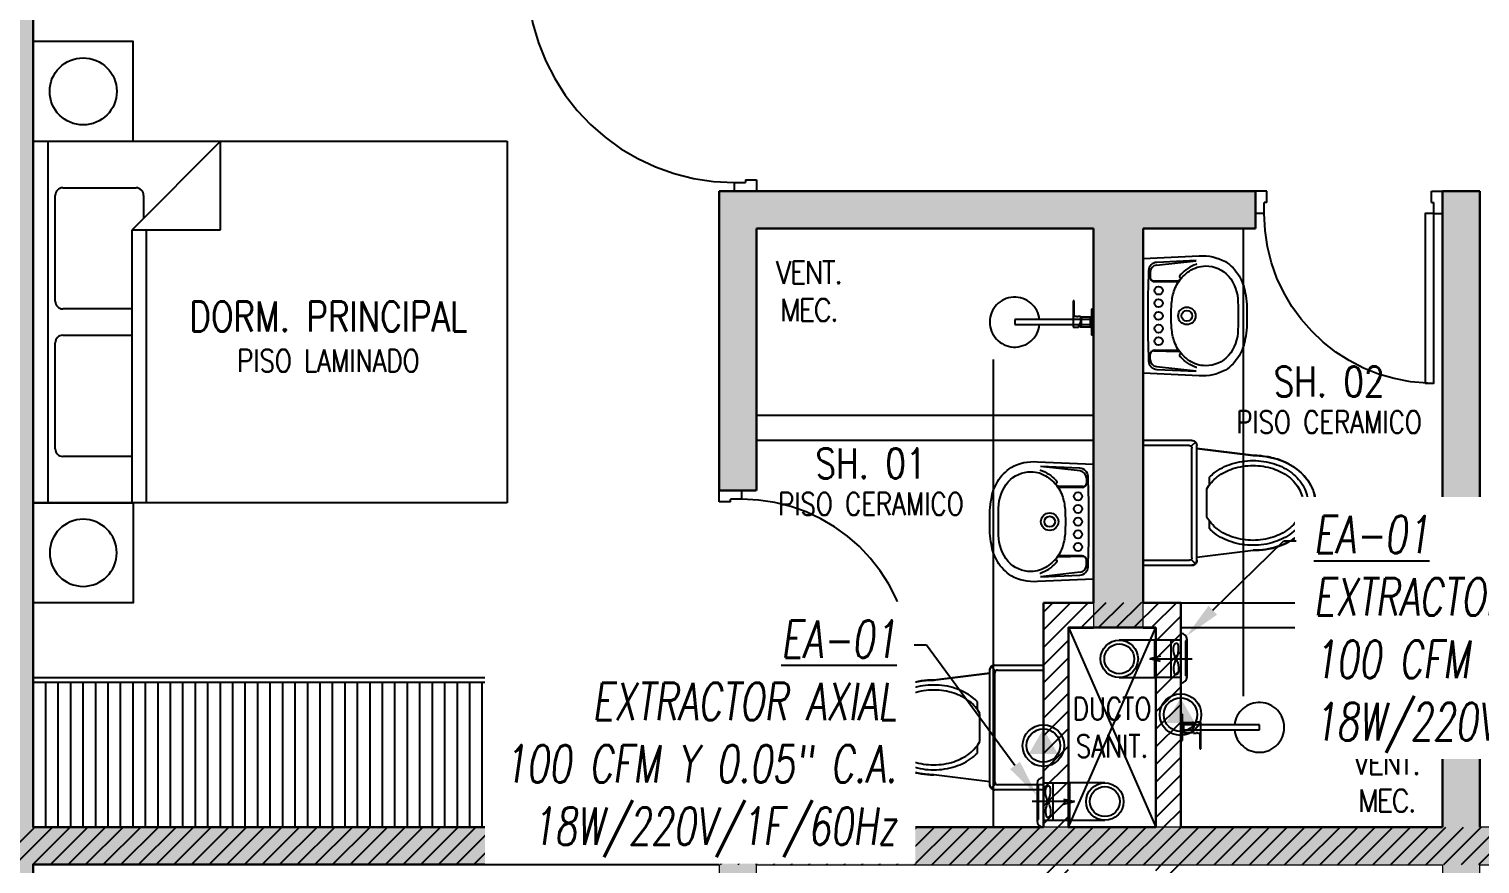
# Model space of a CAD drawing. Header units: millimetres. Extents: x 98 to 155, y -181 to 127.
# Drawn here: x 101.83 to 107.64, y 116.11 to 119.46 of the extents above; entities that cross this region are included whole.
import ezdxf
from ezdxf import colors
from ezdxf.entities.mleader import LeaderData, LeaderLine
from ezdxf.enums import TextEntityAlignment as Align
from ezdxf.math import Vec2, Vec3

# ---------------------------------------------------------------- set-up
doc = ezdxf.new("R2010")
doc.units = ezdxf.units.MM
doc.header["$LTSCALE"] = 15
doc.header["$PDMODE"] = 67
doc.header["$PDSIZE"] = 0.1
doc.linetypes.add('HIDDEN2', pattern=[0.1875, 0.125, -0.0625])
doc.linetypes.add('X-REF_DP_Arquitectura$0$HIDDEN', pattern=[0.375, 0.25, -0.125])
doc.layers.get('0').update_dxf_attribs({"color": 250})
doc.layers.get('DEFPOINTS').update_dxf_attribs({"color": 250})
for name, color, linetype in [('A-LINEAS', 250, 'Continuous'), ('A-MOBILIARIO', 250, 'Continuous'), ('A-MURO BAJO', 250, 'Continuous'), ('A-PROYECCIONES INT.', 250, 'HIDDEN2'), ('A-SANITARIOS', 250, 'Continuous'), ('A-TEXTO-ACABADO PISO', 250, 'Continuous'), ('A_50_TextoAmbiente', 252, 'Continuous'), ('A_50_TextoIndicaciones', 250, 'Continuous'), ('A_50_Vigas', 250, 'X-REF_DP_Arquitectura$0$HIDDEN'), ('A_60_HatchEstructuras', 250, 'Continuous'), ('DLP_MOBILIARIO FIJO', 250, 'Continuous'), ('L-06_EQ-FIN-CONT', 141, 'Continuous'), ('L3 Equipos y Ductos', 160, 'Continuous'), ('L4 Linea mediana', 191, 'Continuous'), ('L6 Linea fina', 141, 'Continuous'), ('MURO CF 60', 250, 'Continuous')]:
    doc.layers.add(name, color=color, linetype=linetype)
doc.layers.add('A-MUROS', color=252, linetype='Continuous', lineweight=30)
doc.layers.add('A_20_Estructuras', color=250, linetype='Continuous', lineweight=18)
doc.styles.add('JNV ING', font='romans.shx', dxfattribs={"width": 0.7, "oblique": 8, "height": 0.15})
doc.styles.add('ROMANS', font='romans.shx', dxfattribs={"width": 0.8})
pattern_1 = [(45, (128.673205, 65.58629), (-0.03535534, 0.03535534), [])]

# ---------------------------------------------------------------- blocks, each defined once
blk = doc.blocks.new('FUTURE 150')
at = {"layer": 'L3 Equipos y Ductos'}
for p, q in [((-0.1294, 0.1486), (-0.1294, -0.0006)), ((-0.104, -0.026), (-0.104, 0.174)), ((-0.104, 0.152), (0, 0.152)), ((0, 0.152), (0, 0.002)), ((-0.104, 0.002), (0, 0.002))]:
    blk.add_line(p, q, dxfattribs=at)
for centre, start, end in [((-0.104, 0.1486), 90, 180), ((-0.104, -0.0006), 180, 270)]:
    blk.add_arc(centre, 0.0254, start, end, dxfattribs=at)
at = {"layer": 'L4 Linea mediana'}
for p, q in [((-0.1294, 0.1448), (-0.1239, 0.1448)), ((-0.1239, 0.0052), (-0.1239, 0.1448)), ((-0.066, 0.152), (-0.066, 0.002)), ((-0.1294, 0.0052), (-0.1239, 0.0052))]:
    blk.add_line(p, q, dxfattribs=at)
at = {"layer": 'L6 Linea fina'}
for p, q in [((0.0199, 0.077), (-0.1499, 0.077)), ((-0.0231, 0.0872), (0.0199, 0.077)), ((-0.0231, 0.0668), (0.0199, 0.077))]:
    blk.add_line(p, q, dxfattribs=at)
for points in [[(-0.0857, 0.077), (-0.0921, 0.0934), (-0.0951, 0.1284), (-0.0911, 0.1379), (-0.0857, 0.1402)], [(-0.0857, 0.077), (-0.0794, 0.0934), (-0.0764, 0.1284), (-0.0804, 0.1379), (-0.0857, 0.1402)], [(-0.0857, 0.077), (-0.0921, 0.0606), (-0.0951, 0.0256), (-0.0911, 0.0161), (-0.0857, 0.0138)], [(-0.0857, 0.077), (-0.0794, 0.0606), (-0.0764, 0.0256), (-0.0804, 0.0161), (-0.0857, 0.0138)]]:
    blk.add_spline(points, degree=3, dxfattribs=at)
blk = doc.blocks.new('Trampa de humo')
at = {"layer": 'L3 Equipos y Ductos'}
blk.add_lwpolyline([(0.155, 0.15), (0.013, 0.15), (0.013, 0), (0.155, 0)], dxfattribs=at)
for radius in [0.075, 0.06]:
    blk.add_circle((0.155, 0.075), radius, dxfattribs=at)
blk = doc.blocks.new('FUTURE150 con trampa')
blk.add_blockref('Trampa de humo', (0.0927, 0.0279))
at = {"layer": 'L-06_EQ-FIN-CONT'}
blk.add_blockref('FUTURE 150', (0.1057, 0.0259), dxfattribs=at)
blk = doc.blocks.new('PTO ELECT')
at = {"layer": 'L4 Linea mediana', "ltscale": 1.5}
blk.add_circle((-0.6859, 0.0891), 0.0833, dxfattribs=at)
at = {"layer": 'L6 Linea fina', "ltscale": 1.5}
blk.add_circle((-0.6859, 0.0891), 0.0671, dxfattribs=at)
blk.add_solid([(-0.6278, 0.0555), (-0.744, 0.0555), (-0.6278, 0.0555), (-0.6859, 0.1562)], dxfattribs=at)
blk = doc.blocks.new('ESTRUC_P1')
at = {"layer": 'A_60_HatchEstructuras'}
h = blk.add_hatch(color=256, dxfattribs=at)
h.dxf.hatch_style = 1
h.paths.add_polyline_path([(7.5001, -6.85), (4.65, -6.85), (4.65, -4.3), (4.5, -4.3), (4.5, -6.85), (1.75, -6.85), (1.75, -6.25), (1.6, -6.25), (1.6, -6.85), (-1.15, -6.85), (-1.15, -2.8), (-1.35, -2.8), (-1.35, -11.05), (-1.15, -11.05), (-1.15, -7), (1.6, -7), (1.6, -7.6), (1.75, -7.6), (1.75, -7), (4.5, -7), (4.5, -9.55), (4.65, -9.55), (4.65, -7), (7.5001, -7)])
h.paths.add_polyline_path([(3.3, -4.45), (3.75, -4.45), (3.75, -4.3), (1.6, -4.3), (1.6, -5.5), (1.7468, -5.5), (1.75, -5.5), (1.75, -4.45), (3.1, -4.45), (3.1, -6.05), (3.3, -6.05)], flags=17)
h.paths.add_polyline_path([(3.3, -7.8), (3.1, -7.8), (3.1, -9.4), (1.75, -9.4), (1.75, -8.35), (1.6, -8.35), (1.6, -9.55), (3.75, -9.55), (3.75, -9.4), (3.3, -9.4)], flags=17)
at = {"layer": 'A_20_Estructuras'}
for points in [[(7.5001, -6.85), (4.65, -6.85), (4.65, -4.3), (4.5, -4.3), (4.5, -6.85), (1.75, -6.85), (1.75, -6.25), (1.6, -6.25), (1.6, -6.85), (-1.15, -6.85), (-1.15, -2.8), (-1.35, -2.8), (-1.35, -11.05), (-1.15, -11.05), (-1.15, -7), (1.6, -7), (1.6, -7.6), (1.75, -7.6), (1.75, -7), (4.5, -7), (4.5, -9.55), (4.65, -9.55), (4.65, -7), (7.5001, -7)], [(3.3, -4.45), (3.75, -4.45), (3.75, -4.3), (1.6, -4.3), (1.6, -5.5), (1.7468, -5.5), (1.75, -5.5), (1.75, -4.45), (3.1, -4.45), (3.1, -6.05), (3.3, -6.05)]]:
    blk.add_lwpolyline(points, close=True, dxfattribs=at)
at = {"layer": 'A_50_Vigas', "elevation": 0}
blk.add_lwpolyline([(3, -6.85), (3, -6.05), (3.1, -6.05)], dxfattribs=at)
at = {"layer": 'A_50_Vigas'}
blk.add_lwpolyline([(3.3, -6.05), (3.35, -6.05), (3.35, -6.85)], dxfattribs=at)
blk = doc.blocks.new('ducha marsano')
at = {"linetype": 'HIDDEN2', "ltscale": 0.5, "extrusion": (-4.9425e-10, -7.91123e-10, -1)}
for p, q in [((-0.01, 0), (0.01, 0)), ((0.01, 0), (0.01, -0.3155)), ((-0.0155, -0.058), (-0.0157, -0.058)), ((-0.01, -0.3155), (-0.01, 0)), ((0.0225, -0.0515), (-0.0001, -0.0515)), ((0.0225, -0.0515), (0.0225, -0.0627)), ((-0.0205, -0.08), (-0.0205, -0.0601)), ((0.021, -0.0815), (-0.019, -0.0815)), ((0.025, -0.0815), (0.021, -0.0815)), ((0.0225, -0.0682), (0.0225, -0.077)), ((0.0225, -0.077), (0.025, -0.077)), ((0.025, -0.077), (0.0771, -0.077)), ((0.0771, -0.0815), (0.025, -0.0815)), ((0.0771, -0.077), (0.0816, -0.077)), ((0.0816, -0.0815), (0.0771, -0.0815)), ((0.0816, -0.077), (0.082, -0.077)), ((0.082, -0.0815), (0.0816, -0.0815)), ((0.082, -0.077), (0.084, -0.077)), ((0.084, -0.0815), (0.082, -0.0815)), ((0.0855, -0.0785), (0.0855, -0.08)), ((0.01, -0.3155), (-0.01, -0.3155))]:
    blk.add_line(p, q, dxfattribs=at)
for centre, radius, start, end in [((-0.0004, -0.0462), 0.02, 323.95812, 354.92979), ((0.0004, -0.0462), 0.02, 185.07021, 195.2705), ((0.019, -0.08), 0.0015, 270, 360), ((-0.084, -0.0785), 0.0015, 90, 180), ((-0.084, -0.08), 0.0015, 180, 270), ((0, -0.3155), 0.1, 95.73917, 84.26083)]:
    blk.add_arc(centre, radius, start, end, dxfattribs=at)
at = {"linetype": 'HIDDEN2', "ltscale": 0.5, "extrusion": (-4.94252e-10, -7.91124e-10, -1)}
blk.add_ellipse((0, -0.0515), major_axis=(-0.0225, -0.0095), ratio=0.001448, start_param=0.425436, end_param=1.567366, dxfattribs=at)
at = {"linetype": 'HIDDEN2', "ltscale": 0.5}
for points, degree in [([(-0.0305, 0), (0, 0), (0.0305, 0)], 2), ([(0.0305, 0), (0.0415, 0), (0.0525, 0)], 2), ([(0.0525, 0), (0.0525, -0.0038), (0.0525, -0.0075)], 2), ([(-0.0525, 0), (-0.0525, -0.0038), (-0.0525, -0.0075)], 2), ([(-0.0525, 0), (-0.0415, 0), (-0.0305, 0)], 2), ([(-0.0525, -0.0075), (-0.0525, -0.0075), (-0.0525, -0.0075)], 2), ([(0.0305, -0.008), (0, -0.008), (-0.0305, -0.008)], 2), ([(-0.0215, -0.008), (-0.0215, -0.0093), (-0.0215, -0.0105)], 2), ([(-0.021, -0.011), (-0.007, -0.011), (0.007, -0.011), (0.021, -0.011)], 3), ([(-0.02, -0.011), (-0.02, -0.0294), (-0.02, -0.0477)], 2), ([(-0.0197, -0.048), (0, -0.048), (0.0197, -0.048)], 2), ([(0.02, -0.011), (0.02, -0.0294), (0.02, -0.0477)], 2), ([(0.0215, -0.008), (0.0215, -0.0093), (0.0215, -0.0105)], 2)]:
    blk.add_open_spline(points, degree=degree, dxfattribs=at)
for points, weights in [([(-0.0525, -0.0075), (-0.0525, -0.0075), (-0.0525, -0.0075)], [1, 0.990847086912, 0.982266230892]), ([(-0.052, -0.008), (-0.0525, -0.008), (-0.0525, -0.0075)], [1, 0.707106781193, 1]), ([(-0.0215, -0.0105), (-0.0215, -0.011), (-0.021, -0.011)], [1, 0.70710678154, 1]), ([(-0.02, -0.0477), (-0.02, -0.048), (-0.0197, -0.048)], [1, 0.707106780138, 1]), ([(0.02, -0.0477), (0.02, -0.048), (0.0197, -0.048)], [1, 0.707106779703, 1]), ([(0.0211, -0.011), (0.0211, -0.011), (0.021, -0.011)], [1, 0.992411795776, 1]), ([(0.052, -0.008), (0.0521, -0.008), (0.0521, -0.008)], [1, 0.992411795771, 1])]:
    blk.add_rational_spline(points, weights, degree=2, dxfattribs=at)
for points, knots in [([(-0.0305, -0.008), (-0.0332, -0.008), (-0.0374, -0.008), (-0.0424, -0.008), (-0.0458, -0.008), (-0.0486, -0.008), (-0.0512, -0.008), (-0.052, -0.008), (-0.052, -0.008)], [0, 0, 0, 0, 8.104572, 12.495263, 16.885954, 21.276645, 25.667336, 33.771908, 33.771908, 33.771908, 33.771908]), ([(0.052, -0.008), (0.052, -0.008), (0.0512, -0.008), (0.0486, -0.008), (0.0458, -0.008), (0.0424, -0.008), (0.0374, -0.008), (0.0332, -0.008), (0.0305, -0.008)], [0, 0, 0, 0, 8.104572, 12.495263, 16.885954, 21.276645, 25.667336, 33.771908, 33.771908, 33.771908, 33.771908]), ([(0.0225, -0.0682), (0.0225, -0.0682), (0.0225, -0.0682), (0.0225, -0.0679), (0.0224, -0.0677), (0.0224, -0.0672), (0.0224, -0.0669), (0.0223, -0.0662), (0.0223, -0.0658), (0.0223, -0.0652), (0.0223, -0.0648), (0.0224, -0.0641), (0.0224, -0.0638), (0.0224, -0.0633), (0.0225, -0.0631), (0.0225, -0.0628), (0.0225, -0.0627), (0.0225, -0.0627)], [0.4148436, 0.4148436, 0.4148436, 0.4148436, 0.5185541, 0.5185541, 0.6222645, 0.6222645, 0.7259759, 0.7259759, 0.8296873, 0.8296873, 0.9333987, 0.9333987, 1.03711, 1.03711, 1.1408205, 1.1408205, 1.2445309, 1.2445309, 1.2445309, 1.2445309])]:
    blk.add_open_spline(points, degree=3, knots=knots, dxfattribs=at)
for points, weights, degree, knots in [([(0.0211, -0.011), (0.0211, -0.011), (0.0211, -0.011), (0.0211, -0.011), (0.0214, -0.0109), (0.0215, -0.0107), (0.0215, -0.0105)], [0.918641037743, 0.918640949346, 0.918640860949, 0.918640772552, 0.789223156395, 0.789223156395, 0.918640772552], 3, [0.1238988, 0.1238988, 0.1238988, 0.1238988, 0.1238993, 0.1238993, 0.1238993, 0.78603, 0.78603, 0.78603, 0.78603]), ([(0.0521, -0.008), (0.0521, -0.008), (0.0521, -0.008), (0.0525, -0.0079), (0.0525, -0.0075)], [0.918641037749, 0.918640905153, 0.918640772558, 0.724517853988, 0.918640772558], 2, [0.1238988, 0.1238988, 0.1238988, 0.1238993, 0.1238993, 0.7860311, 0.7860311, 0.7860311])]:
    blk.add_rational_spline(points, weights, degree=degree, knots=knots, dxfattribs=at)
blk = doc.blocks.new('*U145')
for p, q in [((0.01, 0.855), (0.01, 0.9)), ((0.1, 0.865), (0.1, 0.9)), ((0.055, 0.855), (0.01, 0.855)), ((0.1, 0.865), (0.055, 0.865)), ((0.055, 0.855), (0.055, 0.865)), ((0.055, 0.045), (0.01, 0.045)), ((0.01, 0.045), (0.01, 0)), ((0.055, 0.045), (0.055, 0.035)), ((0.1, 0.035), (0.055, 0.035)), ((0.1, 0.035), (0.1, 0))]:
    blk.add_line(p, q)
blk.add_lwpolyline([(0.93, 0.07), (0.93, 0.035), (0.1, 0.035), (0.1, 0.07)], close=True)
at = {"linetype": 'HIDDEN2'}
blk.add_arc((0.0995, 0.0339), 0.8311, 2.23015, 89.96723, dxfattribs=at)
blk = doc.blocks.new('A$C3E6679A6')
for p, q in [((0, 1.8444), (0.0001, 1.9044)), ((0.0001, 1.9044), (1.4501, 1.9044)), ((1.4501, 1.9044), (1.4501, 1.8444))]:
    blk.add_line(p, q)
at = {"linetype": 'Continuous'}
for p, q in [((0, 1.8444), (1.45, 1.8444)), ((0, 0.0044), (0, 1.8444)), ((0.2173, 1.8167), (0.6414, 1.8167)), ((0.8086, 1.8167), (1.2327, 1.8167)), ((1.45, 1.8444), (1.45, 0.0044)), ((0.1867, 1.5087), (0.1867, 1.786)), ((0.672, 1.786), (0.672, 1.5087)), ((0.778, 1.5087), (0.778, 1.786)), ((1.2633, 1.786), (1.2633, 1.4926)), ((0, 1.5084), (1.0953, 1.5084)), ((1.45, 1.1538), (1.0953, 1.5084)), ((1.0953, 1.5084), (1.0953, 1.1538)), ((1.2327, 1.462), (1.1418, 1.462)), ((1.0953, 1.4524), (0, 1.4524)), ((1.0953, 1.1538), (1.45, 1.1538)), ((1.45, 0.0044), (0, 0.0044))]:
    blk.add_line(p, q, dxfattribs=at)
for centre, start, end in [((0.2173, 1.786), 90, 180), ((0.6414, 1.786), 0, 90), ((0.8086, 1.786), 90, 180), ((1.2327, 1.786), 0, 90), ((1.2327, 1.4926), 270, 0)]:
    blk.add_arc(centre, 0.0306, start, end, dxfattribs=at)
at = {"layer": 'DEFPOINTS', "color": 0, "linetype": 'ByBlock'}
for p in [(0, 1.9044), (0, 0)]:
    blk.add_point(p, dxfattribs=at)
blk = doc.blocks.new('A$C2EBA15F5')
blk.add_lwpolyline([(0, 0.4), (0, 0), (0.4, 0), (0.4, 0.4)], close=True)
blk.add_circle((0.2, 0.2), 0.1344)
blk = doc.blocks.new('SIFON JET_PLANTA')
at = {"extrusion": (-2.64698e-23, 6.61744e-24, -1)}
for p, q in [((-0.2149, 0.2323, 0), (-0.2142, 0.2356, 0)), ((-0.2142, 0.2356, 0), (-0.2129, 0.239, 0)), ((-0.2129, 0.239, 0), (-0.211, 0.2419, 0)), ((-0.211, 0.2419, 0), (-0.2091, 0.2441, 0)), ((-0.2091, 0.2441, 0), (-0.2077, 0.2455, 0)), ((-0.2077, 0.2455, 0), (-0.2055, 0.247, 0)), ((-0.2055, 0.247, 0), (-0.2007, 0.2492, 0)), ((-0.2007, 0.2492, 0), (-0.195, 0.25, 0)), ((-0.195, 0.25, 0), (-0.195, 0.25, 0)), ((-0.195, 0.25, 0), (-0.1605, 0.25, 0)), ((-0.1605, 0.25, 0), (-0.0975, 0.25, 0)), ((-0.0975, 0.25, 0), (-0.0323, 0.25, 0)), ((-0.0323, 0.25, 0), (0, 0.25, 0)), ((0, 0.25, 0), (0, -0.25, 0)), ((-0.5465, 0.1722, 0), (-0.5385, 0.1749, 0)), ((-0.5385, 0.1749, 0), (-0.5346, 0.176, 0)), ((-0.5346, 0.176, 0), (-0.5265, 0.1784, 0)), ((-0.5265, 0.1784, 0), (-0.5216, 0.1797, 0)), ((-0.5216, 0.1797, 0), (-0.5148, 0.1813, 0)), ((-0.5148, 0.1813, 0), (-0.5079, 0.1829, 0)), ((-0.5079, 0.1829, 0), (-0.5016, 0.1842, 0)), ((-0.5016, 0.1842, 0), (-0.4865, 0.1867, 0)), ((-0.4865, 0.1867, 0), (-0.4763, 0.188, 0)), ((-0.4763, 0.188, 0), (-0.4726, 0.1884, 0)), ((-0.4726, 0.1884, 0), (-0.4636, 0.1892, 0)), ((-0.4636, 0.1892, 0), (-0.4549, 0.1897, 0)), ((-0.4549, 0.1897, 0), (-0.449, 0.1899, 0)), ((-0.449, 0.1899, 0), (-0.44, 0.19, 0)), ((-0.44, 0.19, 0), (-0.4322, 0.191, 0)), ((-0.4322, 0.191, 0), (-0.215, 0.2181, 0)), ((-0.215, 0.2278, 0), (-0.2149, 0.2323, 0)), ((-0.215, 0.2234, 0), (-0.215, 0.2278, 0)), ((-0.215, 0.2181, 0), (-0.215, 0.2234, 0)), ((-0.6386, 0.1152, 0), (-0.6326, 0.121, 0)), ((-0.6326, 0.121, 0), (-0.6299, 0.1235, 0)), ((-0.6299, 0.1235, 0), (-0.6251, 0.1276, 0)), ((-0.6251, 0.1276, 0), (-0.6206, 0.1314, 0)), ((-0.6206, 0.1314, 0), (-0.6168, 0.1344, 0)), ((-0.6168, 0.1344, 0), (-0.6106, 0.1389, 0)), ((-0.6106, 0.1389, 0), (-0.6061, 0.142, 0)), ((-0.6061, 0.142, 0), (-0.6, 0.1461, 0)), ((-0.6, 0.1461, 0), (-0.5963, 0.1484, 0)), ((-0.5963, 0.1484, 0), (-0.5908, 0.1517, 0)), ((-0.5908, 0.1517, 0), (-0.5862, 0.1543, 0)), ((-0.5862, 0.1543, 0), (-0.5794, 0.158, 0)), ((-0.5794, 0.158, 0), (-0.5693, 0.1629, 0)), ((-0.5693, 0.1629, 0), (-0.5517, 0.1703, 0)), ((-0.5517, 0.1703, 0), (-0.5465, 0.1722, 0)), ((-0.6793, 0.0547, 0), (-0.6779, 0.0582, 0)), ((-0.6779, 0.0582, 0), (-0.6745, 0.0655, 0)), ((-0.6745, 0.0655, 0), (-0.6722, 0.0699, 0)), ((-0.6745, 0.0655, 0), (-0.6745, 0.0655, 0)), ((-0.6722, 0.0699, 0), (-0.6705, 0.0728, 0)), ((-0.6705, 0.0728, 0), (-0.669, 0.0755, 0)), ((-0.669, 0.0755, 0), (-0.6672, 0.0785, 0)), ((-0.6672, 0.0785, 0), (-0.665, 0.082, 0)), ((-0.665, 0.082, 0), (-0.6634, 0.0845, 0)), ((-0.6634, 0.0845, 0), (-0.6611, 0.088, 0)), ((-0.6611, 0.088, 0), (-0.657, 0.0936, 0)), ((-0.657, 0.0936, 0), (-0.6534, 0.0984, 0)), ((-0.657, 0.0936, 0), (-0.657, 0.0936, 0)), ((-0.6534, 0.0984, 0), (-0.6503, 0.1023, 0)), ((-0.6534, 0.0984, 0), (-0.6534, 0.0984, 0)), ((-0.6503, 0.1023, 0), (-0.6453, 0.108, 0)), ((-0.6453, 0.108, 0), (-0.6386, 0.1152, 0)), ((-0.69, 0, 0), (-0.6899, 0.0044, 0)), ((-0.6899, 0.0044, 0), (-0.6897, 0.0096, 0)), ((-0.6897, 0.0096, 0), (-0.6893, 0.014, 0)), ((-0.6893, 0.014, 0), (-0.6887, 0.0194, 0)), ((-0.6887, 0.0194, 0), (-0.6881, 0.0236, 0)), ((-0.6881, 0.0236, 0), (-0.6872, 0.0284, 0)), ((-0.6881, 0.0236, 0), (-0.6881, 0.0236, 0)), ((-0.6872, 0.0284, 0), (-0.6867, 0.031, 0)), ((-0.6867, 0.031, 0), (-0.6855, 0.0361, 0)), ((-0.6855, 0.0361, 0), (-0.6838, 0.0421, 0)), ((-0.6855, 0.0361, 0), (-0.6855, 0.0361, 0)), ((-0.6838, 0.0421, 0), (-0.6819, 0.048, 0)), ((-0.6838, 0.0421, 0), (-0.6838, 0.0421, 0)), ((-0.6819, 0.048, 0), (-0.6804, 0.0521, 0)), ((-0.6804, 0.0521, 0), (-0.6793, 0.0547, 0)), ((-0.6899, -0.0065, 0), (-0.69, 0, 0)), ((-0.6896, -0.0111, 0), (-0.6899, -0.0065, 0)), ((-0.6891, -0.0164, 0), (-0.6896, -0.0111, 0)), ((-0.6881, -0.0232, 0), (-0.6891, -0.0164, 0)), ((-0.6876, -0.0264, 0), (-0.6881, -0.0232, 0)), ((-0.687, -0.0296, 0), (-0.6876, -0.0264, 0)), ((-0.6864, -0.0321, 0), (-0.687, -0.0296, 0)), ((-0.6855, -0.0361, 0), (-0.6864, -0.0321, 0)), ((-0.6838, -0.0419, 0), (-0.6855, -0.0361, 0)), ((-0.6827, -0.0457, 0), (-0.6838, -0.0419, 0)), ((-0.6814, -0.0492, 0), (-0.6827, -0.0457, 0)), ((-0.6803, -0.0522, 0), (-0.6814, -0.0492, 0)), ((-0.6792, -0.0551, 0), (-0.6803, -0.0522, 0)), ((-0.6779, -0.0581, 0), (-0.6792, -0.0551, 0)), ((-0.677, -0.0602, 0), (-0.6779, -0.0581, 0)), ((-0.6751, -0.0642, 0), (-0.677, -0.0602, 0)), ((-0.6722, -0.0699, 0), (-0.6751, -0.0642, 0)), ((-0.6706, -0.0727, 0), (-0.6722, -0.0699, 0)), ((-0.6679, -0.0774, 0), (-0.6706, -0.0727, 0)), ((-0.6646, -0.0826, 0), (-0.6679, -0.0774, 0)), ((-0.6623, -0.0862, 0), (-0.6646, -0.0826, 0)), ((-0.6599, -0.0897, 0), (-0.6623, -0.0862, 0)), ((-0.6554, -0.0958, 0), (-0.6599, -0.0897, 0)), ((-0.6494, -0.1032, 0), (-0.6554, -0.0958, 0)), ((-0.6458, -0.1074, 0), (-0.6494, -0.1032, 0)), ((-0.64, -0.1137, 0), (-0.6458, -0.1074, 0)), ((-0.6379, -0.1158, 0), (-0.64, -0.1137, 0)), ((-0.6347, -0.119, 0), (-0.6379, -0.1158, 0)), ((-0.6335, -0.1201, 0), (-0.6347, -0.119, 0)), ((-0.6347, -0.119, 0), (-0.6347, -0.119, 0)), ((-0.6318, -0.1217, 0), (-0.6335, -0.1201, 0)), ((-0.6305, -0.123, 0), (-0.6318, -0.1217, 0)), ((-0.6318, -0.1217, 0), (-0.6318, -0.1217, 0)), ((-0.6288, -0.1244, 0), (-0.6305, -0.123, 0)), ((-0.6276, -0.1255, 0), (-0.6288, -0.1244, 0)), ((-0.6262, -0.1268, 0), (-0.6276, -0.1255, 0)), ((-0.6245, -0.1281, 0), (-0.6262, -0.1268, 0)), ((-0.6235, -0.1291, 0), (-0.6245, -0.1281, 0)), ((-0.6245, -0.1281, 0), (-0.6245, -0.1281, 0)), ((-0.6223, -0.13, 0), (-0.6235, -0.1291, 0)), ((-0.6215, -0.1307, 0), (-0.6223, -0.13, 0)), ((-0.6204, -0.1315, 0), (-0.6215, -0.1307, 0)), ((-0.6193, -0.1324, 0), (-0.6204, -0.1315, 0)), ((-0.6179, -0.1335, 0), (-0.6193, -0.1324, 0)), ((-0.6168, -0.1344, 0), (-0.6179, -0.1335, 0)), ((-0.6153, -0.1355, 0), (-0.6168, -0.1344, 0)), ((-0.6142, -0.1363, 0), (-0.6153, -0.1355, 0)), ((-0.612, -0.1379, 0), (-0.6142, -0.1363, 0)), ((-0.6086, -0.1403, 0), (-0.612, -0.1379, 0)), ((-0.607, -0.1415, 0), (-0.6086, -0.1403, 0)), ((-0.6058, -0.1422, 0), (-0.607, -0.1415, 0)), ((-0.6039, -0.1435, 0), (-0.6058, -0.1422, 0)), ((-0.602, -0.1448, 0), (-0.6039, -0.1435, 0)), ((-0.6004, -0.1458, 0), (-0.602, -0.1448, 0)), ((-0.5987, -0.1469, 0), (-0.6004, -0.1458, 0)), ((-0.5964, -0.1483, 0), (-0.5987, -0.1469, 0)), ((-0.595, -0.1492, 0), (-0.5964, -0.1483, 0)), ((-0.5936, -0.15, 0), (-0.595, -0.1492, 0)), ((-0.5918, -0.1511, 0), (-0.5936, -0.15, 0)), ((-0.5896, -0.1524, 0), (-0.5918, -0.1511, 0)), ((-0.5871, -0.1538, 0), (-0.5896, -0.1524, 0)), ((-0.5833, -0.1559, 0), (-0.5871, -0.1538, 0)), ((-0.5781, -0.1587, 0), (-0.5833, -0.1559, 0)), ((-0.5759, -0.1598, 0), (-0.5781, -0.1587, 0)), ((-0.5738, -0.1608, 0), (-0.5759, -0.1598, 0)), ((-0.5702, -0.1625, 0), (-0.5738, -0.1608, 0)), ((-0.5675, -0.1637, 0), (-0.5702, -0.1625, 0)), ((-0.5659, -0.1645, 0), (-0.5675, -0.1637, 0)), ((-0.5644, -0.1652, 0), (-0.5659, -0.1645, 0)), ((-0.5614, -0.1664, 0), (-0.5644, -0.1652, 0)), ((-0.5598, -0.1671, 0), (-0.5614, -0.1664, 0)), ((-0.5568, -0.1683, 0), (-0.5598, -0.1671, 0)), ((-0.5543, -0.1693, 0), (-0.5568, -0.1683, 0)), ((-0.551, -0.1706, 0), (-0.5543, -0.1693, 0)), ((-0.5491, -0.1713, 0), (-0.551, -0.1706, 0)), ((-0.5465, -0.1722, 0), (-0.5491, -0.1713, 0)), ((-0.5449, -0.1728, 0), (-0.5465, -0.1722, 0)), ((-0.5428, -0.1735, 0), (-0.5449, -0.1728, 0)), ((-0.5412, -0.174, 0), (-0.5428, -0.1735, 0)), ((-0.5385, -0.1749, 0), (-0.5412, -0.174, 0)), ((-0.5352, -0.1759, 0), (-0.5385, -0.1749, 0)), ((-0.5385, -0.1749, 0), (-0.5385, -0.1749, 0)), ((-0.5321, -0.1768, 0), (-0.5352, -0.1759, 0)), ((-0.5296, -0.1775, 0), (-0.5321, -0.1768, 0)), ((-0.5267, -0.1783, 0), (-0.5296, -0.1775, 0)), ((-0.5238, -0.1791, 0), (-0.5267, -0.1783, 0)), ((-0.5267, -0.1783, 0), (-0.5267, -0.1783, 0)), ((-0.5217, -0.1796, 0), (-0.5238, -0.1791, 0)), ((-0.5177, -0.1807, 0), (-0.5217, -0.1796, 0)), ((-0.5151, -0.1813, 0), (-0.5177, -0.1807, 0)), ((-0.5118, -0.1821, 0), (-0.5151, -0.1813, 0)), ((-0.5094, -0.1826, 0), (-0.5118, -0.1821, 0)), ((-0.5066, -0.1832, 0), (-0.5094, -0.1826, 0)), ((-0.5022, -0.184, 0), (-0.5066, -0.1832, 0)), ((-0.4974, -0.1849, 0), (-0.5022, -0.184, 0)), ((-0.495, -0.1854, 0), (-0.4974, -0.1849, 0)), ((-0.4974, -0.1849, 0), (-0.4974, -0.1849, 0)), ((-0.4936, -0.1856, 0), (-0.495, -0.1854, 0)), ((-0.4916, -0.1859, 0), (-0.4936, -0.1856, 0)), ((-0.4884, -0.1864, 0), (-0.4916, -0.1859, 0)), ((-0.4862, -0.1867, 0), (-0.4884, -0.1864, 0)), ((-0.4824, -0.1872, 0), (-0.4862, -0.1867, 0)), ((-0.4812, -0.1874, 0), (-0.4824, -0.1872, 0)), ((-0.4785, -0.1877, 0), (-0.4812, -0.1874, 0)), ((-0.4761, -0.188, 0), (-0.4785, -0.1877, 0)), ((-0.4735, -0.1883, 0), (-0.4761, -0.188, 0)), ((-0.4695, -0.1887, 0), (-0.4735, -0.1883, 0)), ((-0.4651, -0.189, 0), (-0.4695, -0.1887, 0)), ((-0.4639, -0.1891, 0), (-0.4651, -0.189, 0)), ((-0.4651, -0.189, 0), (-0.4651, -0.189, 0)), ((-0.4619, -0.1893, 0), (-0.4639, -0.1891, 0)), ((-0.4592, -0.1894, 0), (-0.4619, -0.1893, 0)), ((-0.4568, -0.1896, 0), (-0.4592, -0.1894, 0)), ((-0.455, -0.1897, 0), (-0.4568, -0.1896, 0)), ((-0.4518, -0.1898, 0), (-0.455, -0.1897, 0)), ((-0.449, -0.1899, 0), (-0.4518, -0.1898, 0)), ((-0.4467, -0.1899, 0), (-0.449, -0.1899, 0)), ((-0.4428, -0.19, 0), (-0.4467, -0.1899, 0)), ((-0.44, -0.19, 0), (-0.4428, -0.19, 0)), ((-0.215, -0.2181, 0), (-0.44, -0.19, 0)), ((-0.215, -0.227, 0), (-0.215, -0.2181, 0)), ((-0.215, -0.23, 0), (-0.215, -0.227, 0)), ((-0.2147, -0.2335, 0), (-0.215, -0.23, 0)), ((-0.2138, -0.2369, 0), (-0.2147, -0.2335, 0)), ((-0.2126, -0.2395, 0), (-0.2138, -0.2369, 0)), ((-0.2138, -0.2369, 0), (-0.2138, -0.2369, 0)), ((-0.2108, -0.2423, 0), (-0.2126, -0.2395, 0)), ((-0.2126, -0.2395, 0), (-0.2126, -0.2395, 0)), ((-0.2091, -0.2441, 0), (-0.2108, -0.2423, 0)), ((-0.2108, -0.2423, 0), (-0.2108, -0.2423, 0)), ((-0.2108, -0.2423, 0), (-0.2108, -0.2423, 0)), ((-0.209, -0.244, 0), (-0.2091, -0.2441, 0)), ((-0.2067, -0.2462, 0), (-0.209, -0.244, 0)), ((-0.209, -0.244, 0), (-0.209, -0.244, 0)), ((-0.2029, -0.2484, 0), (-0.2067, -0.2462, 0)), ((-0.2067, -0.2462, 0), (-0.2067, -0.2462, 0)), ((-0.1995, -0.2495, 0), (-0.2029, -0.2484, 0)), ((-0.2029, -0.2484, 0), (-0.2029, -0.2484, 0)), ((-0.195, -0.25, 0), (-0.1995, -0.2495, 0)), ((0, -0.25, 0), (-0.195, -0.25, 0))]:
    blk.add_line(p, q, dxfattribs=at)
for p, q in [((-0.2091, 0.2441, 0), (-0.1921, 0.2271, 0)), ((-0.195, 0.25, 0), (0, 0.25, 0)), ((0, 0.25, 0), (0, -0.25, 0)), ((-0.215, 0.2181, 0), (-0.44, 0.19, 0)), ((-0.215, -0.23, 0), (-0.215, 0.23, 0)), ((-0.195, -0.22, 0), (-0.195, 0.22, 0)), ((-0.185, 0.23, 0), (0, 0.23, 0)), ((-0.265, 0.0718, 0), (-0.265, 0.1028, 0)), ((-0.255, -0.0562, 0), (-0.255, 0.0562, 0)), ((-0.265, -0.1028, 0), (-0.265, -0.0718, 0)), ((-0.215, -0.2181, 0), (-0.44, -0.19, 0)), ((-0.2091, -0.2441, 0), (-0.1921, -0.2271, 0)), ((0, -0.23, 0), (-0.185, -0.23, 0)), ((0, -0.25, 0), (-0.195, -0.25, 0))]:
    blk.add_line(p, q)
at = {"elevation": 0}
for points in [[(-0.265, 0.1028, 0.0362), (-0.2844, 0.1202, 0.08725), (-0.3535, 0.1565, 0.077598), (-0.44, 0.17, 0.077598), (-0.5265, 0.1565, 0.08725), (-0.5956, 0.1202, 0.105601), (-0.6443, 0.0627, 0.12364), (-0.66, 0, 0.12364), (-0.6443, -0.0627, 0.105601), (-0.5956, -0.1202, 0.08725), (-0.5265, -0.1565, 0.077598), (-0.44, -0.17, 0.077598)], [(-0.255, 0.0562, 0.100268), (-0.2967, 0.1044, 0.08725), (-0.3596, 0.1374, 0.077598), (-0.44, 0.15, 0.077598), (-0.5204, 0.1374, 0.08725), (-0.5833, 0.1044, 0.105601), (-0.6266, 0.0532, 0.12364), (-0.64, 0, 0.12364), (-0.6266, -0.0532, 0.105601), (-0.5833, -0.1044, 0.08725), (-0.5204, -0.1374, 0.077598), (-0.44, -0.15, 0.077598)], [(-0.44, -0.15, 0.077598), (-0.3596, -0.1374, 0.08725), (-0.2967, -0.1044, 0.100268), (-0.255, -0.0562, 0.12364)], [(-0.44, -0.17, 0.077598), (-0.3535, -0.1565, 0.08725), (-0.2844, -0.1202, 0.0362), (-0.265, -0.1028, 0.12364)]]:
    blk.add_lwpolyline(points, format="xyb", dxfattribs=at)
for centre, radius, start, end in [((-0.195, 0.23, 0), 0.02, 90, 180), ((-0.4613, -0.0702, 0), 0.257, 107.47412, 127.23483), ((-0.44, -0.1379, 0), 0.3279, 90, 107.47412), ((-0.185, 0.22, 0), 0.01, 90, 180), ((-0.4939, -0.0273, 0), 0.203, 127.23483, 151.40883), ((-0.544, 0, 0), 0.146, 151.40883, 180), ((-0.544, 0, 0), 0.146, 180, 208.59117), ((-0.4939, 0.0273, 0), 0.203, 208.59117, 232.76517), ((-0.4613, 0.0702, 0), 0.257, 232.76517, 252.52588), ((-0.44, 0.1379, 0), 0.3279, 252.52588, 270), ((-0.195, -0.23, 0), 0.02, 180, 270), ((-0.185, -0.22, 0), 0.01, 180, 270)]:
    blk.add_arc(centre, radius, start, end)
blk = doc.blocks.new('BOWL-ITALGRIF_VARADERO_01')
for p, q in [((-0.2032, -0.1971), (-0.2208, -0.038)), ((0.2032, -0.1971), (0.2208, -0.038)), ((-0.1404, -0.2077), (-0.1424, -0.1083)), ((-0.1375, -0.205), (-0.1375, -0.1117)), ((0.1375, -0.205), (0.1375, -0.1117)), ((0.1404, -0.2077), (0.1424, -0.1083)), ((-0.1753, -0.222), (-0.1544, -0.222)), ((0.1753, -0.222), (0.1544, -0.222))]:
    blk.add_line(p, q)
for points in [[(-0.0917, 0.1589, -0.02989), (-0.0456, 0.1646, -0.007822), (0.0456, 0.1646, -0.02989), (0.0918, 0.1589, -0.091737), (0.1601, 0.1343, -0.112496), (0.2175, 0.0792, -0.147885), (0.2402, -0.0257), (0.23, -0.25), (-0.23, -0.25), (-0.2402, -0.0257, -0.147885), (-0.2175, 0.0792, -0.112496), (-0.1601, 0.1343, -0.091737)], [(-0.0496, -0.1363, -0.062677), (-0.1048, -0.1249, -0.110639), (-0.1576, -0.091, -0.120976), (-0.195, -0.0344, -0.061198), (-0.2, 0, -0.21707), (-0.1593, 0.092, -0.174983), (-0.0545, 0.1298, -0.010618), (0, 0.131, -0.010618), (0.0545, 0.1298, -0.174983), (0.1593, 0.092, -0.21707), (0.2, 0, -0.061198), (0.195, -0.0344, -0.120976), (0.1576, -0.091, -0.110639), (0.1048, -0.1249, -0.062677), (0.0496, -0.1363, -0.017583), (0, -0.138, -0.017583)]]:
    blk.add_lwpolyline(points, format="xyb", close=True)
for points in [[(-0.2216, -0.0381), (-0.2145, -0.1954, 0.390823), (-0.1807, -0.2288, 0.017524), (0.1807, -0.2288, 0.390823), (0.2145, -0.1954), (0.2216, -0.0381)], [(-0.2072, -0.035, 0.005), (-0.2064, -0.038, 0.121292), (-0.166, -0.0996, 0.007977), (-0.1624, -0.1031)], [(0.2072, -0.035, -0.005), (0.2064, -0.038, -0.121292), (0.166, -0.0996, -0.007977), (0.1624, -0.1031)]]:
    blk.add_lwpolyline(points, format="xyb")
for centre, radius in [((0, -0.075), 0.035), ((0, -0.075), 0.0215), ((-0.1015, -0.1885), 0.0165), ((-0.051, -0.1885), 0.0165), ((0, -0.1885), 0.0165), ((0.051, -0.1885), 0.0165), ((0.1015, -0.1885), 0.0165)]:
    blk.add_circle(centre, radius)
for centre, radius, start, end in [((-0.1583, -0.0987), 0.006, 226.64309, 46.64309), ((-0.1404, -0.1083), 0.002, 54.36186, 181.13739), ((-0.1355, -0.1117), 0.002, 56.71088, 180), ((0.1355, -0.1117), 0.002, 0, 123.28912), ((0.1404, -0.1083), 0.002, 358.86261, 125.63814), ((0.1583, -0.0987), 0.006, 133.35691, 313.35691), ((0.1048, -0.1249), 9.094947017729287e-16, 0, 217.6714), ((-0.1753, -0.194), 0.028, 186.31112, 270), ((-0.1545, -0.205), 0.017, 270, 0), ((-0.1544, -0.208), 0.014, 270, 1.13739), ((0.1545, -0.205), 0.017, 180, 270), ((0.1544, -0.208), 0.014, 178.86261, 270), ((0.1753, -0.194), 0.028, 270, 353.68888)]:
    blk.add_arc(centre, radius, start, end)
blk = doc.blocks.new('*U146')
for p, q in [((0.01, 0.705), (0.01, 0.75)), ((0.055, 0.705), (0.01, 0.705)), ((0.1, 0.715), (0.055, 0.715)), ((0.055, 0.705), (0.055, 0.715)), ((0.1, 0.715), (0.1, 0.75)), ((0.055, 0.045), (0.01, 0.045)), ((0.01, 0.045), (0.01, 0)), ((0.055, 0.045), (0.055, 0.035)), ((0.1, 0.035), (0.055, 0.035)), ((0.1, 0.035), (0.1, 0))]:
    blk.add_line(p, q)
blk.add_lwpolyline([(0.78, 0.07), (0.78, 0.035), (0.1, 0.035), (0.1, 0.07)], close=True)
at = {"linetype": 'HIDDEN2'}
blk.add_arc((0.0996, 0.0341), 0.6809, 2.23015, 89.96723, dxfattribs=at)
blk = doc.blocks.new('TEXTO DUCTOS P1')
at = {"layer": 'A_50_TextoIndicaciones', "insert": (3.175, -6.45), "char_height": 0.09, "width": 0.4157, "attachment_point": 5, "style": 'ROMANS'}
blk.add_mtext('\\pxsm1,t16;DUCTO SANIT.', dxfattribs=at)
blk = doc.blocks.new('Vent SSHH F1')
at = {"layer": 'L6 Linea fina', "rotation": 180}
blk.add_blockref('FUTURE150 con trampa', (1.7017, -1.622), dxfattribs=at)
at = {"layer": 'L6 Linea fina'}
for name, p in [('PTO ELECT', (2.3854, -2.0376)), ('PTO ELECT', (1.8354, -2.1616)), ('FUTURE150 con trampa', (1.1483, -2.4, 0))]:
    blk.add_blockref(name, p, dxfattribs=at)
ml = blk.add_multileader_mtext('Standard', dxfattribs=at)
ml.set_content('{\\LEA-01}\\PEXTRACTOR AXIAL\\P100 CFM Y 0.05" C.A.\\P18W/220V/1F/60Hz', color=12, style='JNV ING')
ml.set_leader_properties(color=256, linetype='ByLayer', lineweight=-1)
ml.build(insert=Vec2(0, 0))
ml.multileader.update_dxf_attribs({"dogleg_length": 0.05, "arrow_head_size": 0.15})
ctx = ml.context
ctx.base_point, ctx.char_height, ctx.arrow_head_size, ctx.landing_gap_size, ctx.plane_origin = Vec3(2.1635, -1.2515, 0), 0.15, 0.15, 0.07, Vec3(4.5707, -1.854, 0)
notes = []
notes.append((ctx, [(1, (1, 1, 0), (2.1135, -1.2515, 0), (1, 0), 0.05, [(0, [(1.722, -1.6347, 0)], 0, [])])]))
ctx.mtext.insert, ctx.mtext.flow_direction = Vec3(2.2335, -1.1515, 0), 5
ctx.mtext.has_bg_fill, ctx.mtext.bg_color, ctx.mtext.bg_scale_factor, ctx.mtext.bg_transparency, ctx.mtext.use_window_bg_color = 1, -1027028792, 1.5, 0, 1
ml = blk.add_multileader_mtext('Standard', dxfattribs=at)
ml.set_content('{\\LEA-01}\\PEXTRACTOR AXIAL\\P100 CFM Y 0.05" C.A.\\P18W/220V/1F/60Hz', color=12, style='JNV ING')
ml.set_leader_properties(color=256, linetype='ByLayer', lineweight=-1)
ml.build(insert=Vec2(0, 0))
ml.multileader.update_dxf_attribs({"dogleg_length": 0.05, "arrow_head_size": 0.15})
ctx = ml.context
ctx.base_point, ctx.char_height, ctx.arrow_head_size, ctx.landing_gap_size, ctx.plane_origin = Vec3(-1.2825, -1.6704, 0), 0.15, 0.15, 0.07, Vec3(1.1246, -2.2729, 0)
ctx.text_align_type = 2
notes.append((ctx, [(0, (1, 1, 0), (0.6814, -1.6704, 0), (-1, 0), 0.05, [(0, [(1.1246, -2.2729, 0)], 0, [])])]))
ctx.mtext.insert, ctx.mtext.alignment, ctx.mtext.flow_direction = Vec3(0.5614, -1.5704, 0), 3, 5
ctx.mtext.has_bg_fill, ctx.mtext.bg_color, ctx.mtext.bg_scale_factor, ctx.mtext.bg_transparency, ctx.mtext.use_window_bg_color = 1, -1027028792, 1.5, 0, 1
for ctx, leaders in notes:
    for number, flags, end, landing, length, lines in leaders:
        leader = LeaderData()
        leader.index, (leader.has_last_leader_line, leader.has_dogleg_vector, leader.attachment_direction) = number, flags
        leader.last_leader_point, leader.dogleg_vector, leader.dogleg_length = Vec3(end), Vec3(landing), length
        for number, points, colour, breaks in lines:
            line = LeaderLine()
            line.index, line.vertices, line.color, line.breaks = number, Vec3.list(points), colors.encode_raw_color(colour), breaks
            leader.lines.append(line)
        ctx.leaders.append(leader)

msp = doc.modelspace()

# ---------------------------------------------------------------- hatches: boundary and pattern name
at = {"layer": 'DLP_MOBILIARIO FIJO'}
h = msp.add_hatch(dxfattribs=at)
h.set_pattern_fill('_USER', color=256, scale=0.05, angle=270, pattern_type=0)
h.set_pattern_definition([(270, (101.843205, 116.26157), (0.05, -9e-18), [])])
h.paths.add_polyline_path([(101.8432, 116.2616), (104.5932, 116.2616), (104.5932, 116.8416), (101.8432, 116.8416)])
at = {"layer": 'MURO CF 60'}
h = msp.add_hatch(dxfattribs=at)
h.set_pattern_fill('_USER', color=256, scale=0.05, angle=45, pattern_type=0)
h.set_pattern_definition(pattern_1)
h.paths.add_polyline_path([(106.4432, 117.1641), (105.8932, 117.1616), (105.8932, 116.2616), (105.9932, 116.2616), (105.9932, 117.0616), (106.3432, 117.0616), (106.3432, 116.2616), (106.4432, 116.2641)])
h.paths.add_polyline_path([(106.4432, 116.1116), (106.3432, 116.1115), (106.3432, 115.3116), (105.9932, 115.3116), (105.9932, 116.1115), (105.8932, 116.1115), (105.8932, 115.2116), (106.4432, 115.2116)])
h = msp.add_hatch(dxfattribs=at)
h.set_pattern_fill('_USER', color=256, scale=0.05, angle=45, pattern_type=0)
h.set_pattern_definition(pattern_1)
h.paths.add_polyline_path([(110.3432, 116.2615), (101.6432, 116.2616), (101.6432, 116.1115), (110.3432, 116.1115)])

# ---------------------------------------------------------------- linework, layer by layer
at = {"layer": 'A-LINEAS'}
for p, q in [((105.9932, 117.0616), (106.3432, 116.2615)), ((105.9932, 116.2615), (106.3432, 117.0616))]:
    msp.add_line(p, q, dxfattribs=at)
at = {"layer": 'A-MURO BAJO'}
for p, q in [((106.0932, 117.9116), (104.7432, 117.9116)), ((106.0932, 117.8116), (104.7432, 117.8116)), ((106.4432, 117.1616), (107.4932, 117.1616)), ((106.4432, 117.0616), (107.4932, 117.0616))]:
    msp.add_line(p, q, dxfattribs=at)
at = {"layer": 'A-MUROS'}
for p, q in [((104.5932, 117.6116), (104.5932, 118.8116)), ((104.5932, 118.8116), (106.7432, 118.8116)), ((106.7432, 118.8116), (106.7432, 118.6616)), ((107.4932, 116.2616), (107.4932, 118.8116)), ((107.4932, 118.8116), (107.6432, 118.8116)), ((107.6432, 118.8116), (107.6432, 116.2616)), ((106.0932, 118.6616), (104.7432, 118.6616)), ((104.7432, 118.6616), (104.7432, 117.6116)), ((106.0932, 117.1616), (106.0932, 118.6616)), ((106.7432, 118.6616), (106.2932, 118.6616)), ((106.2932, 118.6616), (106.2932, 117.1616)), ((104.5932, 117.6116), (104.74, 117.6116)), ((105.8932, 116.2616), (105.8932, 117.1616)), ((105.8932, 117.1616), (106.0932, 117.1616)), ((106.2932, 117.1616), (106.4432, 117.1616)), ((106.4432, 117.1616), (106.4432, 116.2616)), ((104.7432, 116.8616), (104.5932, 116.8616)), ((104.5932, 116.8616), (104.5932, 116.2616)), ((104.7432, 116.2616), (104.7432, 116.8616)), ((104.5932, 116.2616), (101.8432, 116.2616)), ((105.8932, 116.2616), (104.7432, 116.2616)), ((106.4432, 116.2616), (107.4932, 116.2616))]:
    msp.add_line(p, q, dxfattribs=at)
msp.add_lwpolyline([(104.5932, 116.2616), (101.8432, 116.2616), (101.8432, 120.3116), (101.6432, 120.3116), (101.6432, 112.0616), (101.8432, 112.0616), (101.8432, 116.1116), (104.5932, 116.1116)], dxfattribs=at)
at = {"layer": 'A-MUROS', "elevation": 0}
msp.add_lwpolyline([(106.3432, 117.0616), (105.9932, 117.0616), (105.9932, 116.2615), (106.3432, 116.2615)], close=True, dxfattribs=at)
at = {"layer": 'A-PROYECCIONES INT.'}
for p, q in [((105.6932, 116.2616), (105.6932, 118.6616)), ((106.6932, 118.6616), (106.6932, 116.2616))]:
    msp.add_line(p, q, dxfattribs=at)
at = {"layer": 'DLP_MOBILIARIO FIJO', "elevation": 0}
for points in [[(104.5932, 116.8616), (104.5932, 116.8416), (101.8432, 116.8416), (101.8432, 116.8616)], [(101.8432, 116.2616), (104.5932, 116.2616), (104.5932, 116.8416), (101.8432, 116.8416)]]:
    msp.add_lwpolyline(points, close=True, dxfattribs=at)

# ---------------------------------------------------------------- block references
msp.add_blockref('ESTRUC_P1', (102.9932, 123.1113))
at = {"layer": 'A-MOBILIARIO', "rotation": 180}
msp.add_blockref('*U145', (104.7532, 119.7116), dxfattribs=at)
at = {"layer": 'A-MOBILIARIO'}
for name, p in [('A$C2EBA15F5', (101.8432, 119.0116)), ('*U146', (104.5832, 116.8616, 0))]:
    msp.add_blockref(name, p, dxfattribs=at)
at = {"layer": 'A-MOBILIARIO', "extrusion": (0, 0, -1), "xscale": -1, "zscale": -1, "rotation": 270}
msp.add_blockref('A$C3E6679A6', (-103.7476, 117.5616), dxfattribs=at)
at = {"layer": 'A-MOBILIARIO', "xscale": -1}
for name, p, rotation in [('*U146', (107.4932, 118.8216), 90), ('A$C2EBA15F5', (101.8432, 117.5616), 180)]:
    msp.add_blockref(name, p, dxfattribs=dict(at, rotation=rotation))
at = {"layer": 'A-SANITARIOS'}
for p, rotation in [((106.5432, 118.3116, 0), 270), ((105.8432, 117.4866, 0), 90.00000000000001)]:
    msp.add_blockref('BOWL-ITALGRIF_VARADERO_01', p, dxfattribs=dict(at, rotation=rotation))
at = {"layer": 'A-SANITARIOS', "extrusion": (-7.91123e-10, -4.9425e-10, -1), "rotation": 90.00000070035723}
msp.add_blockref('ducha marsano', (-106.0932, 118.2866, 0), dxfattribs=at)
at = {"layer": 'A-SANITARIOS', "extrusion": (3.60286e-08, -4.49068e-08, 1), "xscale": -1, "rotation": 359.9999986687768}
msp.add_blockref('SIFON JET_PLANTA', (106.2932, 117.5616, 0), dxfattribs=at)
at = {"layer": 'A-SANITARIOS', "extrusion": (3.60286e-08, 4.49068e-08, -1), "xscale": -1, "zscale": -1, "rotation": 359.9999986687768}
msp.add_blockref('SIFON JET_PLANTA', (-105.8932, 116.6616, 0), dxfattribs=at)
at = {"layer": 'A-SANITARIOS', "extrusion": (7.91123e-10, 4.9425e-10, -1), "rotation": 270.0000007003572}
msp.add_blockref('ducha marsano', (-106.4432, 116.6616, 0), dxfattribs=at)
at = {"layer": 'A_50_TextoIndicaciones'}
msp.add_blockref('TEXTO DUCTOS P1', (102.9932, 123.1116), dxfattribs=at)

# ---------------------------------------------------------------- texts
at = {"layer": 'A-TEXTO-ACABADO PISO', "char_height": 0.09, "attachment_point": 2, "style": 'ROMANS'}
for s, insert in [('PISO LAMINADO', (103.0262, 118.1768)), ('PISO CERAMICO', (107.0381, 117.9308)), ('PISO CERAMICO', (105.2013, 117.6028))]:
    msp.add_mtext_dynamic_manual_height_columns(s, width=1.20225, gutter_width=12.5, heights=[0], dxfattribs=dict(at, insert=insert))
at = {"layer": 'A_50_TextoAmbiente', "style": 'ROMANS', "width": 0.8}
for s, p in [('DORM. PRINCIPAL', (103.0264, 118.2492)), ('SH. 02', (107.0383, 117.9882)), ('SH. 01', (105.2014, 117.6602))]:
    msp.add_text(s, height=0.12, dxfattribs=at).set_placement(p, align=Align.CENTER)
at = {"layer": 'A_50_TextoIndicaciones', "char_height": 0.09, "width": 0.4157, "attachment_point": 5, "style": 'ROMANS'}
for insert in [(104.9531, 118.4103), (107.2699, 116.4428)]:
    msp.add_mtext('\\pxsm1,qc,t16;{\\W0.9;\\T0.9;VENT. MEC.}', dxfattribs=dict(at, insert=insert))

# ---------------------------------------------------------------- next in the draw order: block references
at = {"layer": 'L6 Linea fina'}
msp.add_blockref('Vent SSHH F1', (104.7432, 118.6613), dxfattribs=at)

doc.saveas('drawing.dxf')
